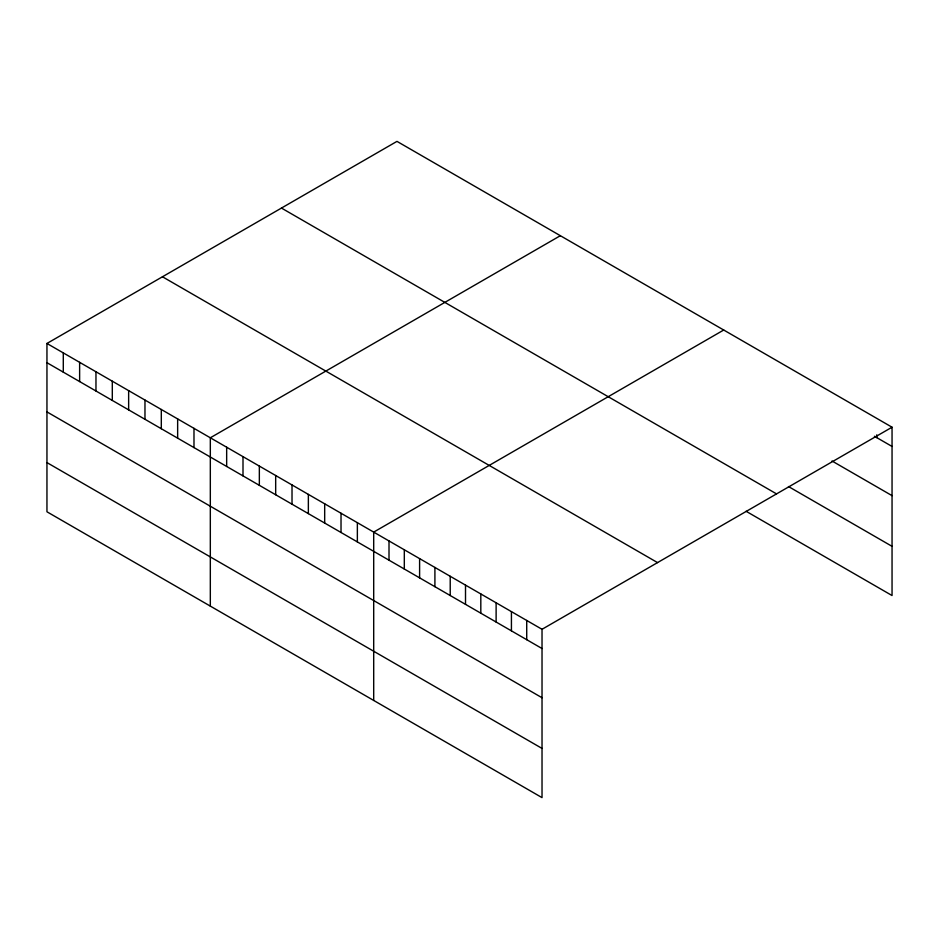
<?xml version="1.0" encoding="UTF-8"?>
<svg xmlns="http://www.w3.org/2000/svg" width="939" height="939" viewBox="0 0 939 939"><rect width="100%" height="100%" fill="white"/><g stroke="black" fill="none" stroke-linecap="round" stroke-linejoin="round"><path stroke-width="1.41" d="M46.95 343.463L542.026 629.294L542.026 797.622L46.95 511.79L46.95 343.463L396.974 141.378L892.05 427.21L892.05 595.537L746.094 511.274M560.348 235.701L210.324 437.785L210.324 606.113M723.723 330.023L373.699 532.108L373.699 700.435M542.026 629.294L892.05 427.21M874.397 436.259L892.05 446.448M832.013 460.99L892.05 495.651M788.467 486.531L892.05 546.334M281.465 208.071L776.541 493.891M162.459 276.77L657.535 562.602M46.95 362.7L542.026 648.532M46.95 411.904L542.026 697.736M46.95 462.598L542.026 748.418M876.744 434.863L876.744 437.609M526.72 620.456L526.72 639.694M511.426 611.618L511.426 630.867M496.121 602.791L496.121 622.029M480.815 593.953L480.815 613.19M465.509 585.114L465.509 604.364M450.215 576.288L450.215 595.526M434.91 567.449L434.91 586.687M419.604 558.611L419.604 577.849M404.31 549.773L404.31 569.022M389.004 540.946L389.004 560.184M357.36 522.671L357.36 541.92M341.021 513.246L341.021 532.483M324.683 503.809L324.683 523.058M308.356 494.384L308.356 513.621M292.017 484.947L292.017 504.184M275.679 475.51L275.679 494.759M259.34 466.084L259.34 485.322M243.001 456.647L243.001 475.885M226.663 447.222L226.663 466.46M193.986 428.348L193.986 447.598M177.647 418.923L177.647 438.161M161.308 409.486L161.308 428.724M144.97 400.061L144.97 419.299M128.643 390.624L128.643 409.862M112.304 381.187L112.304 400.437M95.966 371.762L95.966 391M79.627 362.325L79.627 381.563M63.289 352.9L63.289 372.137"/></g></svg>
